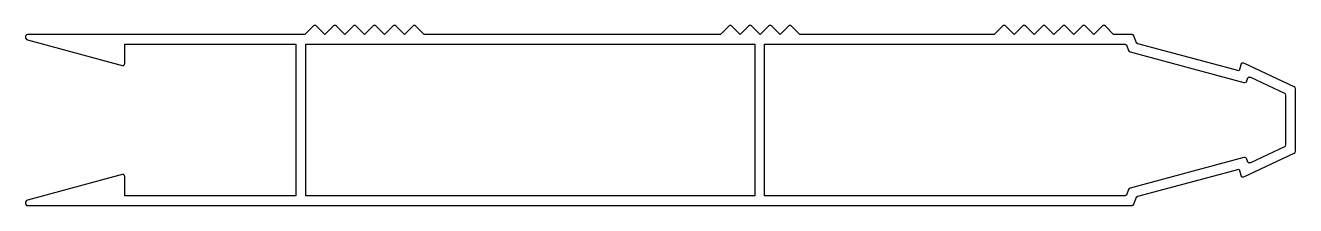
# Model space of a CAD drawing. Extents: x 686 to 827, y 748 to 768.
import ezdxf

# ---------------------------------------------------------------- set-up
doc = ezdxf.new("R2010")
doc.units = 0
doc.layers.get('0').update_dxf_attribs({"linetype": 'CONTINUOUS'})

msp = doc.modelspace()

# ---------------------------------------------------------------- linework, layer by layer
for points in [[(769.13, 767.61, 0.414214), (768.78, 767.61), (767.85, 766.68), (766.93, 767.61, 0.414214), (766.57, 767.61), (765.65, 766.68), (764.72, 767.61, 0.414214), (764.37, 767.61), (763.44, 766.68), (730.6, 766.68), (729.67, 767.61, 0.414214), (729.32, 767.61), (728.39, 766.68), (727.46, 767.61, 0.414214), (727.11, 767.61), (726.18, 766.68), (725.25, 767.61, 0.414214), (724.9, 767.61), (723.97, 766.68), (723.05, 767.61, 0.414214), (722.69, 767.61), (721.77, 766.68), (720.84, 767.61, 0.414214), (720.49, 767.61), (719.56, 766.68), (718.63, 767.61, 0.414214), (718.28, 767.61), (717.35, 766.68), (686.6, 766.68, 0.520567), (686.37, 766.34), (686.41, 766.22, 0.244698), (686.58, 766.06), (697.07, 763.21, 0.493145), (697.38, 763.45), (697.38, 765.58), (716.35, 765.58), (716.35, 748.78), (697.38, 748.78), (697.38, 750.91, 0.493145), (697.07, 751.15), (686.58, 748.3, 0.244698), (686.41, 748.14), (686.37, 748.01, 0.520567), (686.6, 747.68), (809.07, 747.68, 0.315299), (809.3, 747.84), (809.56, 748.56, -0.244698), (809.73, 748.71), (820.98, 751.73), (821.17, 751.05, 0.466308), (821.51, 750.89), (827.1, 753.49, 0.291473), (827.24, 753.72), (827.24, 757.68), (827.24, 760.64, 0.291473), (827.1, 760.87), (821.51, 763.47, 0.466308), (821.17, 763.31), (820.98, 762.63), (809.73, 765.65, -0.244698), (809.56, 765.8), (809.3, 766.51, 0.315299), (809.07, 766.68), (807.06, 766.68), (806.14, 767.61, 0.414214), (805.78, 767.61), (804.85, 766.68), (803.93, 767.61, 0.414214), (803.57, 767.61), (802.65, 766.68), (801.72, 767.61, 0.414214), (801.37, 767.61), (800.44, 766.68), (799.51, 767.61, 0.414214), (799.16, 767.61), (798.23, 766.68), (797.31, 767.61, 0.414214), (796.95, 767.61), (796.03, 766.68), (795.1, 767.61, 0.414214), (794.75, 767.61), (793.82, 766.68), (772.27, 766.68), (771.34, 767.61, 0.414214), (770.99, 767.61), (770.06, 766.68)], [(826, 760.17, -0.291473), (826.14, 759.94), (826.14, 754.42, -0.291473), (826, 754.19), (822.24, 752.44, -0.466308), (821.89, 752.6), (821.83, 752.83, 0.414214), (821.52, 753.01), (808.9, 749.63, 0.244698), (808.72, 749.47), (808.53, 748.94, -0.315299), (808.3, 748.78), (768.35, 748.78), (768.35, 765.58), (808.3, 765.58, -0.315299), (808.53, 765.41), (808.72, 764.89, 0.244698), (808.9, 764.73), (821.52, 761.35, 0.414214), (821.83, 761.52), (821.89, 761.76, -0.466308), (822.24, 761.92)]]:
    msp.add_lwpolyline(points, format="xyb", close=True)
msp.add_lwpolyline([(717.45, 748.78), (717.45, 765.58), (767.25, 765.58), (767.25, 748.78)], close=True)

doc.saveas('drawing.dxf')
